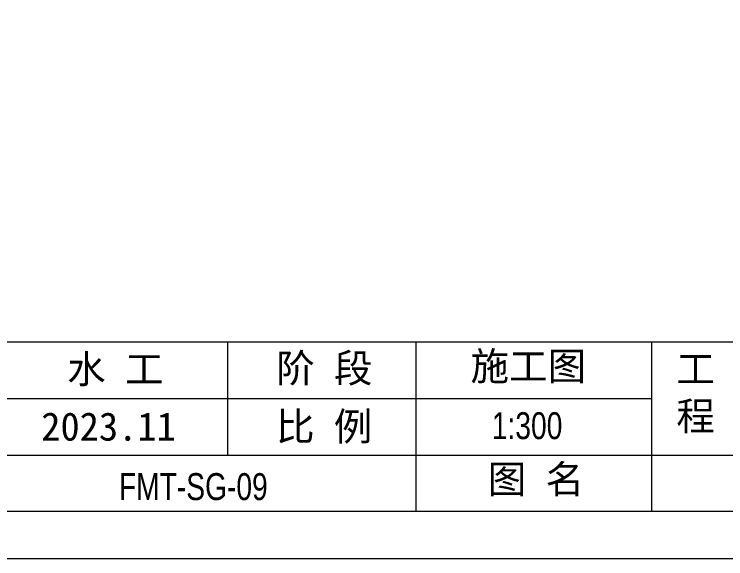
# Model space of a CAD drawing. Header units: millimetres. Extents: x 4 to 2106212, y -117026 to 198097.
# Drawn here: x 1744848 to 1771278, y 86526 to 106746 of the extents above; entities that cross this region are included whole.
import ezdxf
from ezdxf.enums import TextEntityAlignment as Align

# ---------------------------------------------------------------- set-up
doc = ezdxf.new("R2010")
doc.units = ezdxf.units.MM
doc.layers.add('图框', color=7, linetype='Continuous', lineweight=13)
doc.layers.add('文本', color=3, linetype='Continuous', lineweight=13)
doc.styles.add('Arial', font='arial.ttf')
doc.styles.get("Standard").update_dxf_attribs({"font": 'arial.ttf'})

# ---------------------------------------------------------------- blocks, each defined once
blk = doc.blocks.new('GW-TK')
at = {"layer": '图框', "linetype": 'Continuous'}
for p, q in [((927478.554, 464441.017), (927478.554, 464429.013)), ((927498.554, 464441.017), (927498.554, 464423.011)), ((927523.552, 464441.017), (927523.552, 464423.011)), ((927383.546, 464435.015), (927523.552, 464435.015)), ((927383.546, 464429.013), (927598.549, 464429.013))]:
    blk.add_line(p, q, dxfattribs=at)
at = {"layer": '图框'}
for points in [[(927183.552, 464715.013), (927603.549, 464715.013), (927603.549, 464418.01), (927183.552, 464418.01)], [(927188.552, 464710.013), (927598.549, 464710.013), (927598.549, 464423.011), (927188.552, 464423.011)]]:
    blk.add_lwpolyline(points, close=True, dxfattribs=at)
at = {"layer": '图框', "linetype": 'Continuous'}
blk.add_lwpolyline([(927383.546, 464441.017), (927598.549, 464441.017)], dxfattribs=at)
at = {"layer": '图框', "color": 3, "linetype": 'Continuous', "char_height": 3, "attachment_point": 1}
for s, width, insert in [('{\\fSimSun|b0|i0|c134|p2;水 工}', 11.224, (927461.547, 464439.634)), ('\\pt9;{\\fSimSun|b0|i0|c134|p2;施工图}', 18.63033, (927504.357, 464439.943)), ('{\\fSimSun|b0|i0|c134|p2;2023.11}', 11.224, (927458.799, 464433.545))]:
    blk.add_mtext_dynamic_manual_height_columns(s, width=width, gutter_width=17.505, heights=[0], dxfattribs=dict(at, insert=insert))
at = {"layer": '图框', "linetype": 'Continuous', "char_height": 3, "attachment_point": 1}
for s, width, insert in [('{\\fSimSun|b0|i0|c134|p2;阶 段}', 17.47752, (927483.734, 464439.728)), ('{\\fSimSun|b0|i0|c134|p2;工 程}', 5.21193, (927526.205, 464439.656)), ('{\\fSimSun|b0|i0|c134|p2;比 例}', 10.91464, (927483.715, 464433.545)), ('{\\fSimSun|b0|i0|c134|p2;图 名}', 12.06602, (927506.187, 464427.944))]:
    blk.add_mtext_dynamic_manual_height_columns(s, width=width, gutter_width=17.505, heights=[0], dxfattribs=dict(at, insert=insert))

msp = doc.modelspace()

# ---------------------------------------------------------------- block references
at = {"xscale": 350, "yscale": 350, "zscale": 350}
msp.add_blockref('GW-TK', (-322864729.1163, -162459777.5503), dxfattribs=at)

# ---------------------------------------------------------------- texts
at = {"layer": '文本', "style": 'Arial', "width": 0.75}
for s, p in [('1:300', (1762587.1169, 90668.5118)), ('FMT-SG-09', (1748735.7211, 88405.3744))]:
    msp.add_text(s, height=1000, dxfattribs=at).set_placement(p, align=Align.BOTTOM_LEFT)

doc.saveas('drawing.dxf')
